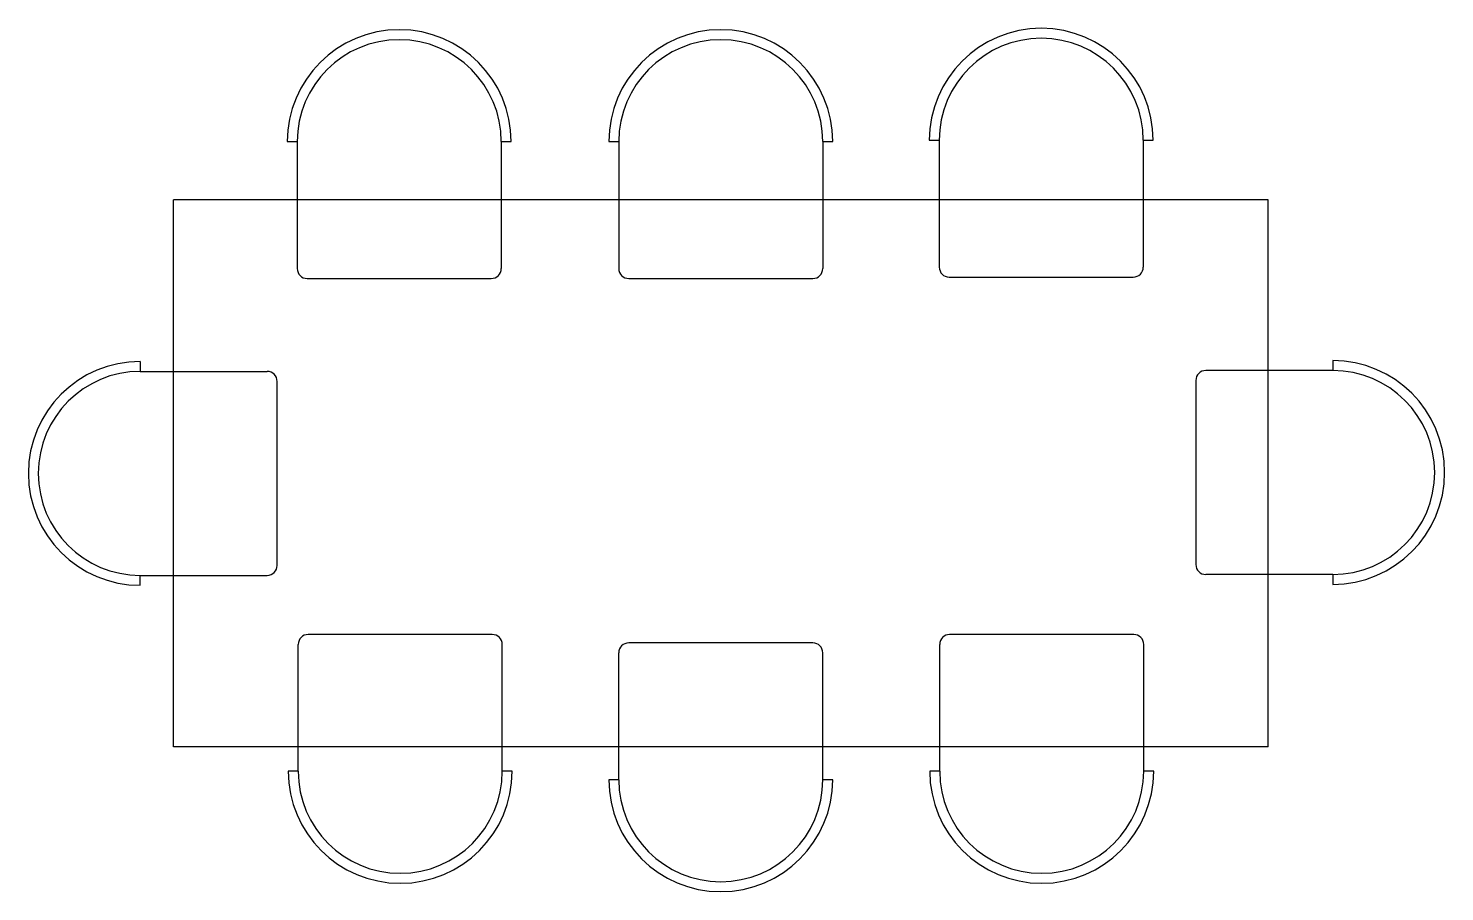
# Model space of a CAD drawing. Extents: x 0.6 to 11, y 0.6 to 5.7.
# Drawn here: x 0.633 to 3.479, y 0.577 to 2.312 of the extents above; entities outside this region: 5.
import ezdxf

# ---------------------------------------------------------------- set-up
doc = ezdxf.new("R2010")
doc.units = 0
doc.layers.get('0').update_dxf_attribs({"linetype": 'CONTINUOUS'})

msp = doc.modelspace()

# ---------------------------------------------------------------- linework, layer by layer
at = {"color": 0}
for p, q in [((1.1532, 2.0846), (1.1732, 2.0846)), ((1.1732, 2.0846), (1.1732, 1.8296)), ((1.5832, 2.0846), (1.5832, 1.8296)), ((1.5832, 2.0846), (1.6032, 2.0846)), ((1.7993, 2.0846), (1.8193, 2.0846)), ((1.8193, 2.0846), (1.8193, 1.8296)), ((2.2293, 2.0846), (2.2293, 1.8296)), ((2.2293, 2.0846), (2.2493, 2.0846)), ((2.4434, 2.0874), (2.4634, 2.0874)), ((2.4634, 2.0874), (2.4634, 1.8324)), ((2.8734, 2.0874), (2.8734, 1.8324)), ((2.8734, 2.0874), (2.8934, 2.0874)), ((0.9243, 0.8678), (0.9243, 1.9678)), ((3.1243, 1.9678), (0.9243, 1.9678)), ((3.1243, 0.8678), (3.1243, 1.9678)), ((1.1932, 1.8096), (1.5632, 1.8096)), ((1.8393, 1.8096), (2.2093, 1.8096)), ((2.4834, 1.8124), (2.8534, 1.8124)), ((0.8578, 1.6428), (0.8578, 1.6228)), ((0.8578, 1.6228), (1.1128, 1.6228)), ((3.2541, 1.6246), (2.9991, 1.6246)), ((3.2541, 1.6446), (3.2541, 1.6246)), ((1.1328, 1.2328), (1.1328, 1.6028)), ((2.9791, 1.6046), (2.9791, 1.2346)), ((0.8578, 1.2128), (1.1128, 1.2128)), ((0.8578, 1.1928), (0.8578, 1.2128)), ((3.2541, 1.2146), (2.9991, 1.2146)), ((3.2541, 1.2146), (3.2541, 1.1946)), ((1.5652, 1.0939), (1.1952, 1.0939)), ((2.8543, 1.0939), (2.4843, 1.0939)), ((1.1752, 0.8189), (1.1752, 1.0739)), ((1.5852, 0.8189), (1.5852, 1.0739)), ((1.8193, 0.802), (1.8193, 1.057)), ((2.2093, 1.077), (1.8393, 1.077)), ((2.2293, 0.802), (2.2293, 1.057)), ((2.4643, 0.8189), (2.4643, 1.0739)), ((2.8743, 0.8189), (2.8743, 1.0739)), ((3.1243, 0.8678), (0.9243, 0.8678)), ((1.1752, 0.8189), (1.1552, 0.8189)), ((1.6052, 0.8189), (1.5852, 0.8189)), ((1.8193, 0.802), (1.7993, 0.802)), ((2.2493, 0.802), (2.2293, 0.802)), ((2.4643, 0.8189), (2.4443, 0.8189)), ((2.8943, 0.8189), (2.8743, 0.8189))]:
    msp.add_line(p, q, dxfattribs=at)
for points in [[(8.7796, 5.6682), (8.7796, 5.6682)], [(9.8036, 5.6682), (9.8036, 5.6682)], [(10.9394, 5.6907), (10.9394, 5.6907)], [(9.3385, 3.4865), (9.3385, 3.4865)], [(11.0101, 3.4865), (11.0101, 3.4865)]]:
    msp.add_lwpolyline(points, dxfattribs=at)
for centre, radius, start, end in [((1.3782, 2.0846), 0.225, 0, 180), ((2.0243, 2.0846), 0.225, 0, 180), ((2.6684, 2.0874), 0.225, 0, 180), ((1.3782, 2.0846), 0.205, 0, 180), ((2.0243, 2.0846), 0.205, 0, 180), ((2.6684, 2.0874), 0.205, 0, 180), ((1.1932, 1.8296), 0.02, 180, 270), ((1.5632, 1.8296), 0.02, 270, 0), ((1.8393, 1.8296), 0.02, 180, 270), ((2.2093, 1.8296), 0.02, 270, 0), ((2.4834, 1.8324), 0.02, 180, 270), ((2.8534, 1.8324), 0.02, 270, 0), ((0.8578, 1.4178), 0.225, 90, 270), ((0.8578, 1.4178), 0.205, 90, 270), ((1.1128, 1.6028), 0.02, 0, 90), ((2.9991, 1.6046), 0.02, 90, 180), ((3.2541, 1.4196), 0.225, 270, 90), ((3.2541, 1.4196), 0.205, 270, 90), ((1.1128, 1.2328), 0.02, 270, 0), ((2.9991, 1.2346), 0.02, 180, 270), ((1.1952, 1.0739), 0.02, 90, 180), ((1.5652, 1.0739), 0.02, 0, 90), ((2.4843, 1.0739), 0.02, 90, 180), ((2.8543, 1.0739), 0.02, 0, 90), ((1.8393, 1.057), 0.02, 90, 180), ((2.2093, 1.057), 0.02, 0, 90), ((1.3802, 0.8189), 0.225, 180, 0), ((1.3802, 0.8189), 0.205, 180, 0), ((2.0243, 0.802), 0.225, 180, 0), ((2.0243, 0.802), 0.205, 180, 0), ((2.6693, 0.8189), 0.225, 180, 0), ((2.6693, 0.8189), 0.205, 180, 0)]:
    msp.add_arc(centre, radius, start, end, dxfattribs=at)

doc.saveas('drawing.dxf')
